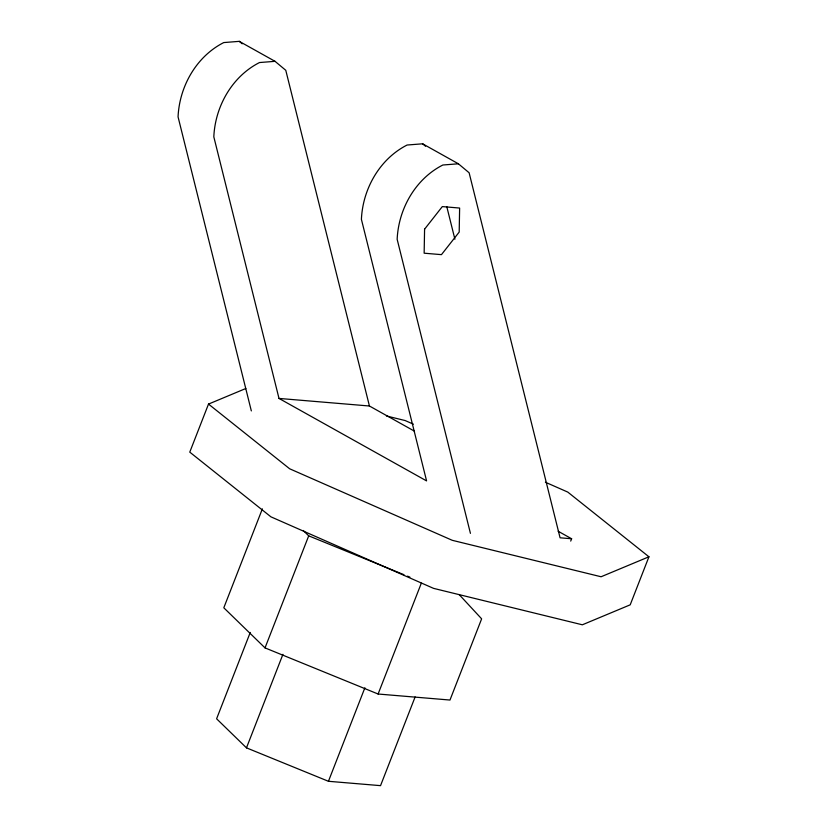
<?xml version="1.0" encoding="UTF-8"?>
<svg xmlns="http://www.w3.org/2000/svg" width="827" height="827" viewBox="0 0 827 827"><rect width="100%" height="100%" fill="white"/><g stroke="black" fill="none" stroke-linecap="round" stroke-linejoin="round"><path stroke-width="1.24" d="M245.846 388.494L208.507 404.083L189.776 452.131L270.925 516.834L433.534 588.359L582.353 624.798L630.205 604.826L648.937 556.788L567.777 492.086L545.396 482.234M262.376 508.853L223.807 607.793L265.022 647.892L378.104 694.018L449.981 700.045L481.634 618.834L459.14 594.561M250.25 632.469L216.602 718.787L246.477 747.856L328.443 781.288L380.534 785.65L415.123 696.934M265.022 647.892L308.709 535.844L303.209 530.489M246.477 747.856L282.927 654.343M328.443 781.288L364.893 687.775M378.104 694.018L421.336 583.159M570.713 541.096L571.622 538.77L558.132 531.234M648.937 556.788L601.084 576.76L452.266 540.31L289.657 468.785L208.507 404.083M414.492 431.187L369.431 406.005L285.78 70.305L275.04 61.332L239.292 41.35L223.755 42.57C196.278 56.505 179.397 86.535 178.063 116.876L251.336 410.916M275.04 61.332L259.502 62.542C232.025 76.477 215.144 106.507 213.821 136.858L278.999 398.428L426.587 480.911L361.409 219.341C362.733 188.99 379.614 158.96 407.101 145.025L422.638 143.805L458.385 163.787L469.116 172.76L560.075 537.798L571.622 538.77M458.385 163.787L442.848 165.007C415.371 178.942 398.49 208.962 397.156 239.313L470.429 533.353M278.999 398.428L369.431 406.005M386.405 415.96L405.168 420.561L413.417 424.189M308.709 535.844L403.938 574.682M407.515 576.14L409.892 577.112M422.638 143.805L425.564 146.255M239.292 41.35L242.218 43.8M446.787 206.647L454.902 239.21M424.582 229.172L424.148 253.196L441.453 254.644L459.192 232.077L459.626 208.053L442.321 206.595L424.582 229.172"/></g></svg>
